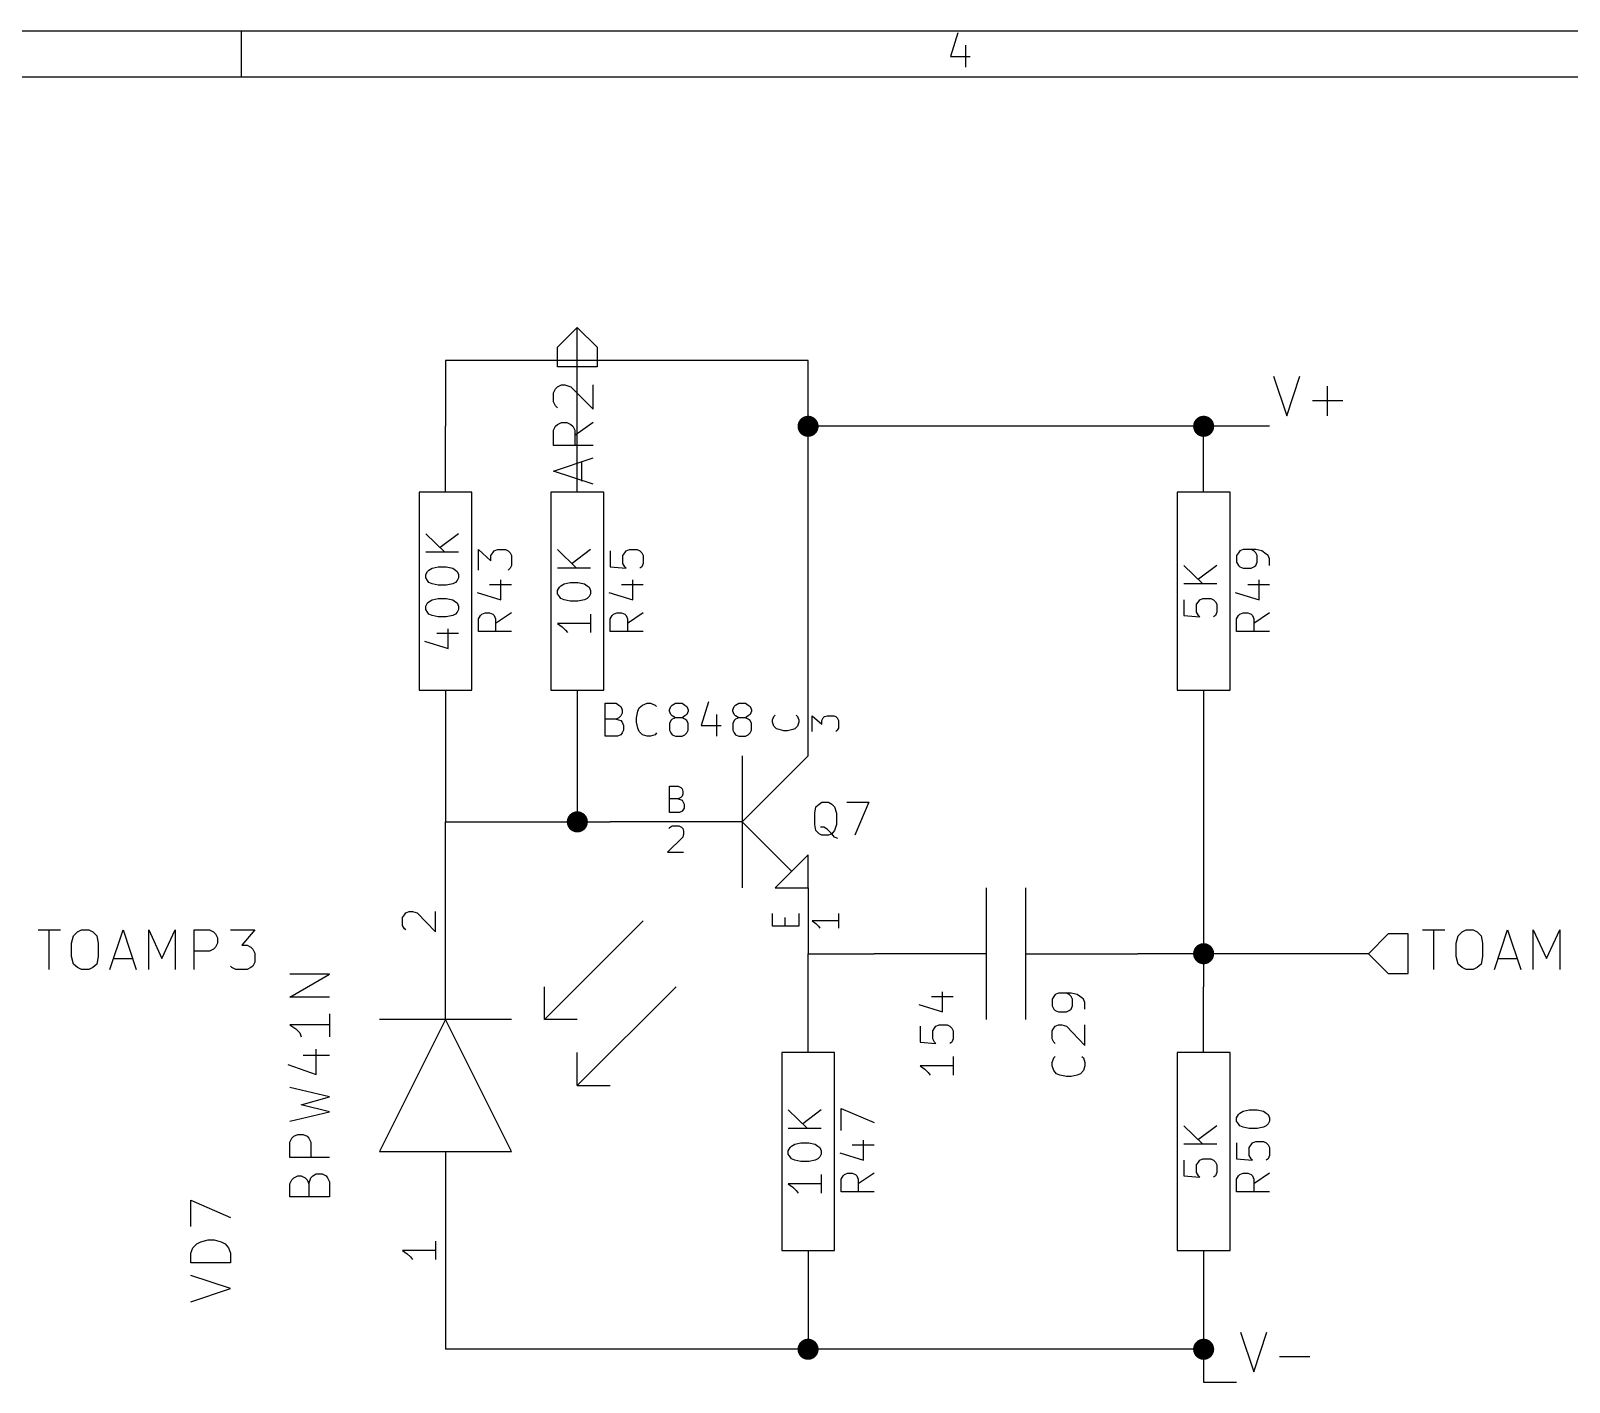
# Model space of a CAD drawing. Extents: x 4000 to 113000, y 4000 to 78670.
# Drawn here: x 66210 to 89545, y 58170 to 78670 of the extents above; entities that cross this region are included whole.
import ezdxf

# ---------------------------------------------------------------- set-up
doc = ezdxf.new("R2010")
doc.units = 0
doc.layers.add('BLACK', color=1, linetype='CONTINUOUS')

msp = doc.modelspace()

# ---------------------------------------------------------------- linework, layer by layer
at = {"layer": 'BLACK'}
for p, q in [((4000, 78670), (113000, 78670)), ((69400, 78670), (69400, 77970)), ((80270, 78640), (80160, 78280)), ((80390, 78450), (80390, 78120)), ((80160, 78280), (80460, 78280)), ((4700, 77970), (112300, 77970)), ((74200, 73870), (74500, 74170)), ((74500, 72670), (74500, 74170)), ((74500, 74170), (74800, 73870)), ((74200, 73570), (74200, 73870)), ((74800, 73870), (74800, 73570)), ((78000, 73670), (72500, 73670)), ((72500, 73670), (72500, 72670)), ((74800, 73570), (74200, 73570)), ((78000, 68670), (78000, 73670)), ((74200, 73270), (74260, 73300)), ((74260, 73300), (74310, 73300)), ((74310, 73300), (74400, 73270)), ((74740, 72930), (74740, 73300)), ((85060, 73430), (85260, 72830)), ((85260, 72830), (85460, 73430)), ((85880, 72830), (85880, 73280)), ((74140, 73180), (74170, 73240)), ((74140, 73040), (74140, 73180)), ((74170, 72980), (74140, 73040)), ((74170, 73240), (74200, 73270)), ((74400, 73270), (74740, 72930)), ((85650, 73060), (86110, 73060)), ((74200, 72950), (74170, 72980)), ((72500, 71670), (72500, 72670)), ((74140, 72610), (74170, 72670)), ((74140, 72380), (74140, 72610)), ((74170, 72670), (74200, 72700)), ((74200, 72700), (74260, 72730)), ((74260, 72730), (74340, 72730)), ((74340, 72730), (74400, 72700)), ((74400, 72700), (74430, 72670)), ((74430, 72670), (74460, 72610)), ((74740, 72730), (74460, 72530)), ((74460, 72610), (74460, 72380)), ((74500, 71670), (74500, 72670)), ((85000, 72670), (78000, 72670)), ((84000, 71670), (84000, 72670)), ((74740, 72380), (74140, 72380)), ((74140, 71990), (74740, 72190)), ((74570, 71840), (74570, 72130)), ((74740, 71790), (74140, 71990)), ((72100, 71670), (72100, 68670)), ((72900, 71670), (72100, 71670)), ((72900, 68670), (72900, 71670)), ((74100, 71670), (74100, 68670)), ((74900, 71670), (74100, 71670)), ((74900, 68670), (74900, 71670)), ((83600, 71670), (83600, 68670)), ((84400, 71670), (83600, 71670)), ((84400, 68670), (84400, 71670)), ((72200, 71040), (72490, 70760)), ((72700, 71040), (72420, 70830)), ((72700, 70760), (72200, 70760)), ((73000, 70490), (73000, 70800)), ((73000, 70800), (73190, 70630)), ((73190, 70710), (73220, 70750)), ((73190, 70630), (73190, 70710)), ((73220, 70750), (73240, 70780)), ((73240, 70780), (73290, 70800)), ((73290, 70800), (73410, 70800)), ((73410, 70800), (73450, 70780)), ((73450, 70780), (73480, 70750)), ((73480, 70750), (73500, 70710)), ((73500, 70710), (73500, 70560)), ((74200, 70800), (74490, 70520)), ((74700, 70800), (74420, 70590)), ((75000, 70780), (75000, 70540)), ((75190, 70710), (75220, 70750)), ((75190, 70590), (75190, 70710)), ((75220, 70750), (75240, 70780)), ((75240, 70780), (75290, 70800)), ((75290, 70800), (75410, 70800)), ((75410, 70800), (75450, 70780)), ((75450, 70780), (75480, 70750)), ((75480, 70750), (75500, 70710)), ((75500, 70710), (75500, 70590)), ((84530, 70750), (84500, 70710)), ((84500, 70710), (84500, 70610)), ((84550, 70780), (84530, 70750)), ((84600, 70800), (84550, 70780)), ((84790, 70800), (84600, 70800)), ((84760, 70780), (84720, 70800)), ((84790, 70750), (84760, 70780)), ((84880, 70780), (84790, 70800)), ((84810, 70710), (84790, 70750)), ((84810, 70610), (84810, 70710)), ((84950, 70730), (84880, 70780)), ((84980, 70710), (84950, 70730)), ((85000, 70660), (84980, 70710)), ((72230, 70470), (72250, 70490)), ((72250, 70490), (72300, 70520)), ((72300, 70520), (72390, 70540)), ((72390, 70540), (72510, 70540)), ((72510, 70540), (72610, 70520)), ((72610, 70520), (72650, 70490)), ((72650, 70490), (72680, 70470)), ((73480, 70520), (73450, 70490)), ((73500, 70560), (73480, 70520)), ((74700, 70520), (74200, 70520)), ((75000, 70540), (75240, 70520)), ((75220, 70540), (75190, 70590)), ((75240, 70520), (75220, 70540)), ((75480, 70540), (75450, 70520)), ((75500, 70590), (75480, 70540)), ((83700, 70560), (83990, 70280)), ((84200, 70560), (83920, 70350)), ((84500, 70610), (84530, 70560)), ((84530, 70560), (84550, 70540)), ((84550, 70540), (84600, 70520)), ((84600, 70520), (84720, 70520)), ((84720, 70520), (84760, 70540)), ((84760, 70540), (84790, 70560)), ((84790, 70560), (84810, 70610)), ((85000, 70560), (85000, 70660)), ((72200, 70420), (72230, 70470)), ((72200, 70370), (72200, 70420)), ((72230, 70330), (72200, 70370)), ((72250, 70300), (72230, 70330)), ((72300, 70280), (72250, 70300)), ((72390, 70260), (72300, 70280)), ((72510, 70260), (72390, 70260)), ((72610, 70280), (72510, 70260)), ((72650, 70300), (72610, 70280)), ((72680, 70330), (72650, 70300)), ((72680, 70470), (72700, 70420)), ((72700, 70370), (72680, 70330)), ((72700, 70420), (72700, 70370)), ((73170, 70270), (73500, 70270)), ((73340, 70040), (73340, 70340)), ((74230, 70230), (74250, 70250)), ((74250, 70250), (74300, 70280)), ((74300, 70280), (74390, 70300)), ((74390, 70300), (74510, 70300)), ((74510, 70300), (74610, 70280)), ((74610, 70280), (74650, 70250)), ((74650, 70250), (74680, 70230)), ((75170, 70270), (75500, 70270)), ((75340, 70040), (75340, 70340)), ((84200, 70280), (83700, 70280)), ((84670, 70270), (85000, 70270)), ((84840, 70040), (84840, 70340)), ((72230, 69990), (72250, 70010)), ((72250, 70010), (72300, 70040)), ((72300, 70040), (72390, 70060)), ((72390, 70060), (72510, 70060)), ((72510, 70060), (72610, 70040)), ((72610, 70040), (72650, 70010)), ((72650, 70010), (72680, 69990)), ((72980, 70150), (73340, 70040)), ((74200, 70180), (74230, 70230)), ((74200, 70130), (74200, 70180)), ((74230, 70090), (74200, 70130)), ((74250, 70060), (74230, 70090)), ((74300, 70040), (74250, 70060)), ((74390, 70020), (74300, 70040)), ((74510, 70020), (74390, 70020)), ((74610, 70040), (74510, 70020)), ((74650, 70060), (74610, 70040)), ((74680, 70090), (74650, 70060)), ((74680, 70230), (74700, 70180)), ((74700, 70130), (74680, 70090)), ((74700, 70180), (74700, 70130)), ((74980, 70150), (75340, 70040)), ((83700, 70040), (83700, 69800)), ((83890, 69970), (83920, 70010)), ((83920, 70010), (83940, 70040)), ((83940, 70040), (83990, 70060)), ((83990, 70060), (84110, 70060)), ((84110, 70060), (84150, 70040)), ((84150, 70040), (84180, 70010)), ((84180, 70010), (84200, 69970)), ((84480, 70150), (84840, 70040)), ((72200, 69940), (72230, 69990)), ((72200, 69890), (72200, 69940)), ((72230, 69850), (72200, 69890)), ((72250, 69820), (72230, 69850)), ((72300, 69800), (72250, 69820)), ((72390, 69780), (72300, 69800)), ((72510, 69780), (72390, 69780)), ((72610, 69800), (72510, 69780)), ((72650, 69820), (72610, 69800)), ((72680, 69850), (72650, 69820)), ((72680, 69990), (72700, 69940)), ((72700, 69890), (72680, 69850)), ((72700, 69940), (72700, 69890)), ((73000, 69750), (73030, 69800)), ((73030, 69800), (73050, 69820)), ((73050, 69820), (73100, 69840)), ((73100, 69840), (73170, 69840)), ((73170, 69840), (73220, 69820)), ((73220, 69820), (73240, 69800)), ((73240, 69800), (73260, 69750)), ((73500, 69840), (73260, 69680)), ((74700, 69820), (74700, 69540)), ((75000, 69750), (75030, 69800)), ((75030, 69800), (75050, 69820)), ((75050, 69820), (75100, 69840)), ((75100, 69840), (75170, 69840)), ((75170, 69840), (75220, 69820)), ((75220, 69820), (75240, 69800)), ((75240, 69800), (75260, 69750)), ((75500, 69840), (75260, 69680)), ((83700, 69800), (83940, 69780)), ((83890, 69850), (83890, 69970)), ((83920, 69800), (83890, 69850)), ((83940, 69780), (83920, 69800)), ((84180, 69800), (84150, 69780)), ((84200, 69850), (84180, 69800)), ((84200, 69970), (84200, 69850)), ((84500, 69750), (84530, 69800)), ((84530, 69800), (84550, 69820)), ((84550, 69820), (84600, 69840)), ((84600, 69840), (84670, 69840)), ((84670, 69840), (84720, 69820)), ((84720, 69820), (84740, 69800)), ((84740, 69800), (84760, 69750)), ((85000, 69840), (84760, 69680)), ((72540, 69300), (72540, 69600)), ((73000, 69560), (73000, 69750)), ((73500, 69560), (73000, 69560)), ((73260, 69750), (73260, 69560)), ((74700, 69680), (74200, 69680)), ((74200, 69680), (74270, 69630)), ((74270, 69630), (74320, 69580)), ((74320, 69580), (74350, 69540)), ((75000, 69560), (75000, 69750)), ((75500, 69560), (75000, 69560)), ((75260, 69750), (75260, 69560)), ((84500, 69560), (84500, 69750)), ((85000, 69560), (84500, 69560)), ((84760, 69750), (84760, 69560)), ((72180, 69410), (72540, 69300)), ((72370, 69530), (72700, 69530)), ((72100, 68670), (72900, 68670)), ((72500, 68670), (72500, 67670)), ((74100, 68670), (74900, 68670)), ((74500, 68670), (74500, 67670)), ((78000, 67670), (78000, 68670)), ((83600, 68670), (84400, 68670)), ((84000, 68670), (84000, 67670)), ((74920, 67970), (74920, 68470)), ((74920, 68470), (75090, 68470)), ((75090, 68470), (75130, 68440)), ((75130, 68440), (75160, 68420)), ((75160, 68420), (75180, 68370)), ((75420, 68350), (75440, 68400)), ((75440, 68400), (75490, 68440)), ((75490, 68440), (75560, 68470)), ((75560, 68470), (75610, 68470)), ((75610, 68470), (75680, 68440)), ((75680, 68440), (75700, 68420)), ((75900, 68370), (75920, 68420)), ((75920, 68420), (75940, 68440)), ((75940, 68440), (75990, 68470)), ((75990, 68470), (76090, 68470)), ((76090, 68470), (76130, 68440)), ((76130, 68440), (76160, 68420)), ((76160, 68420), (76180, 68370)), ((76490, 68490), (76380, 68130)), ((76860, 68370), (76880, 68420)), ((76880, 68420), (76900, 68440)), ((76900, 68440), (76950, 68470)), ((76950, 68470), (77050, 68470)), ((77050, 68470), (77090, 68440)), ((77090, 68440), (77120, 68420)), ((77120, 68420), (77140, 68370)), ((75090, 68230), (74920, 68230)), ((75130, 68250), (75090, 68230)), ((75090, 68230), (75160, 68210)), ((75160, 68280), (75130, 68250)), ((75180, 68320), (75160, 68280)), ((75160, 68210), (75180, 68180)), ((75180, 68370), (75180, 68320)), ((75180, 68180), (75200, 68130)), ((75400, 68250), (75420, 68350)), ((75400, 68180), (75400, 68250)), ((75420, 68090), (75400, 68180)), ((75900, 68350), (75900, 68370)), ((75920, 68300), (75900, 68350)), ((75920, 68210), (75900, 68160)), ((75900, 68160), (75900, 68060)), ((75940, 68280), (75920, 68300)), ((75940, 68230), (75920, 68210)), ((75990, 68250), (75940, 68280)), ((75990, 68250), (75940, 68230)), ((76090, 68250), (75990, 68250)), ((76130, 68280), (76090, 68250)), ((76130, 68230), (76090, 68250)), ((76160, 68300), (76130, 68280)), ((76160, 68210), (76130, 68230)), ((76180, 68350), (76160, 68300)), ((76180, 68160), (76160, 68210)), ((76180, 68370), (76180, 68350)), ((76180, 68060), (76180, 68160)), ((76610, 68300), (76610, 67970)), ((76860, 68350), (76860, 68370)), ((76880, 68300), (76860, 68350)), ((76880, 68210), (76860, 68160)), ((76860, 68160), (76860, 68060)), ((76900, 68280), (76880, 68300)), ((76900, 68230), (76880, 68210)), ((76950, 68250), (76900, 68280)), ((76950, 68250), (76900, 68230)), ((77050, 68250), (76950, 68250)), ((77090, 68280), (77050, 68250)), ((77090, 68230), (77050, 68250)), ((77120, 68300), (77090, 68280)), ((77120, 68210), (77090, 68230)), ((77140, 68350), (77120, 68300)), ((77140, 68160), (77120, 68210)), ((77140, 68370), (77140, 68350)), ((77140, 68060), (77140, 68160)), ((77460, 68220), (77480, 68270)), ((77460, 68180), (77460, 68220)), ((77480, 68120), (77460, 68180)), ((77480, 68270), (77500, 68290)), ((77820, 68290), (77840, 68270)), ((77840, 68270), (77860, 68220)), ((77860, 68180), (77840, 68120)), ((77860, 68220), (77860, 68180)), ((78060, 68040), (78060, 68280)), ((78060, 68280), (78210, 68150)), ((78210, 68210), (78230, 68250)), ((78210, 68150), (78210, 68210)), ((78230, 68250), (78250, 68270)), ((78250, 68270), (78290, 68280)), ((78290, 68280), (78390, 68280)), ((78390, 68280), (78420, 68270)), ((78420, 68270), (78440, 68250)), ((78440, 68250), (78460, 68210)), ((78460, 68210), (78460, 68090)), ((75110, 67970), (74920, 67970)), ((75160, 67990), (75110, 67970)), ((75180, 68020), (75160, 67990)), ((75200, 68060), (75180, 68020)), ((75200, 68130), (75200, 68060)), ((75440, 68040), (75420, 68090)), ((75490, 67990), (75440, 68040)), ((75560, 67970), (75490, 67990)), ((75610, 67970), (75560, 67970)), ((75680, 67990), (75610, 67970)), ((75700, 68020), (75680, 67990)), ((75900, 68060), (75920, 68020)), ((75920, 68020), (75940, 67990)), ((75940, 67990), (75990, 67970)), ((75990, 67970), (76090, 67970)), ((76090, 67970), (76130, 67990)), ((76130, 67990), (76160, 68020)), ((76160, 68020), (76180, 68060)), ((76380, 68130), (76680, 68130)), ((76860, 68060), (76880, 68020)), ((76880, 68020), (76900, 67990)), ((76900, 67990), (76950, 67970)), ((76950, 67970), (77050, 67970)), ((77050, 67970), (77090, 67990)), ((77090, 67990), (77120, 68020)), ((77120, 68020), (77140, 68060)), ((77520, 68080), (77480, 68120)), ((77560, 68070), (77520, 68080)), ((77630, 68050), (77560, 68070)), ((77690, 68050), (77630, 68050)), ((77770, 68070), (77690, 68050)), ((77800, 68080), (77770, 68070)), ((77840, 68120), (77800, 68080)), ((78440, 68060), (78420, 68040)), ((78460, 68090), (78440, 68060)), ((72500, 67670), (72500, 66670)), ((74500, 67670), (74500, 66670)), ((77000, 66670), (78000, 67670)), ((77000, 67670), (77000, 65670)), ((84000, 67670), (84000, 64170)), ((75900, 66810), (75900, 67210)), ((75900, 67210), (76030, 67210)), ((76030, 67210), (76070, 67190)), ((76030, 67020), (75900, 67020)), ((76070, 67040), (76030, 67020)), ((76030, 67020), (76090, 67000)), ((76070, 67190), (76090, 67170)), ((76090, 67060), (76070, 67040)), ((76090, 67170), (76100, 67130)), ((76100, 67090), (76090, 67060)), ((76090, 67000), (76100, 66980)), ((76100, 67130), (76100, 67090)), ((76100, 66980), (76120, 66940)), ((76050, 66810), (75900, 66810)), ((76090, 66830), (76050, 66810)), ((76100, 66850), (76090, 66830)), ((76120, 66880), (76100, 66850)), ((76120, 66940), (76120, 66880)), ((78100, 66800), (78120, 66900)), ((78100, 66630), (78100, 66800)), ((78120, 66900), (78170, 66940)), ((78170, 66940), (78210, 66970)), ((78210, 66970), (78310, 66970)), ((78310, 66970), (78360, 66940)), ((78360, 66940), (78400, 66900)), ((78400, 66900), (78430, 66800)), ((78430, 66800), (78430, 66630)), ((78590, 66970), (78920, 66970)), ((78920, 66970), (78710, 66470)), ((72500, 66670), (75000, 66670)), ((72500, 63670), (72500, 66670)), ((77000, 66670), (75000, 66670)), ((75890, 66570), (75910, 66590)), ((75910, 66590), (75940, 66610)), ((75940, 66610), (76040, 66610)), ((76040, 66610), (76080, 66590)), ((76080, 66590), (76100, 66570)), ((76100, 66570), (76110, 66530)), ((76110, 66530), (76110, 66490)), ((77000, 66670), (77750, 65920)), ((78120, 66540), (78100, 66630)), ((78170, 66490), (78120, 66540)), ((78240, 66590), (78190, 66590)), ((78290, 66560), (78240, 66590)), ((78360, 66490), (78290, 66560)), ((78400, 66540), (78360, 66490)), ((78430, 66630), (78400, 66540)), ((76100, 66440), (75870, 66210)), ((76110, 66490), (76100, 66440)), ((78210, 66470), (78170, 66490)), ((78310, 66470), (78210, 66470)), ((78360, 66490), (78310, 66470)), ((78400, 66440), (78360, 66490)), ((78450, 66420), (78400, 66440)), ((75870, 66210), (76110, 66210)), ((78000, 66170), (77500, 65670)), ((78000, 65670), (78000, 66170)), ((77500, 65670), (78000, 65670)), ((78000, 65670), (78000, 64670)), ((80700, 65670), (80700, 63670)), ((81300, 65670), (81300, 63670)), ((71850, 65220), (71880, 65260)), ((71850, 65100), (71850, 65220)), ((71880, 65260), (71900, 65290)), ((71900, 65290), (71950, 65310)), ((71950, 65310), (72000, 65310)), ((72000, 65310), (72070, 65290)), ((72070, 65290), (72350, 65000)), ((72350, 65000), (72350, 65310)), ((75500, 65170), (74000, 63670)), ((77460, 65090), (77460, 65280)), ((77650, 65090), (77650, 65220)), ((77860, 65280), (77860, 65090)), ((78460, 65170), (78060, 65170)), ((78060, 65170), (78120, 65130)), ((78120, 65130), (78160, 65090)), ((78460, 65280), (78460, 65060)), ((66320, 65030), (66660, 65030)), ((66490, 64430), (66490, 65030)), ((66830, 64830), (66860, 64940)), ((66860, 64940), (66920, 65000)), ((66920, 65000), (66980, 65030)), ((66980, 65030), (67090, 65030)), ((67090, 65030), (67150, 65000)), ((67150, 65000), (67210, 64940)), ((67210, 64940), (67230, 64830)), ((67410, 64430), (67610, 65030)), ((67610, 65030), (67810, 64430)), ((68000, 64430), (68000, 65030)), ((68000, 65030), (68200, 64600)), ((68200, 64600), (68400, 65030)), ((68400, 65030), (68400, 64430)), ((68690, 64430), (68690, 65030)), ((68690, 65030), (68920, 65030)), ((68920, 65030), (68980, 65000)), ((68980, 65000), (69010, 64970)), ((69010, 64970), (69040, 64910)), ((69040, 64910), (69040, 64830)), ((69240, 65030), (69610, 65030)), ((69610, 65030), (69410, 64800)), ((71880, 65050), (71850, 65100)), ((71900, 65030), (71880, 65050)), ((77860, 65090), (77460, 65090)), ((78160, 65090), (78180, 65060)), ((86800, 64970), (86500, 64670)), ((87100, 64970), (86800, 64970)), ((87100, 64370), (87100, 64970)), ((87320, 65030), (87660, 65030)), ((87490, 64430), (87490, 65030)), ((87830, 64830), (87860, 64940)), ((87860, 64940), (87920, 65000)), ((87920, 65000), (87980, 65030)), ((87980, 65030), (88090, 65030)), ((88090, 65030), (88150, 65000)), ((88150, 65000), (88210, 64940)), ((88210, 64940), (88230, 64830)), ((88410, 64430), (88610, 65030)), ((88610, 65030), (88810, 64430)), ((89000, 64430), (89000, 65030)), ((89000, 65030), (89200, 64600)), ((89200, 64600), (89400, 65030)), ((89400, 65030), (89400, 64430)), ((66830, 64630), (66830, 64830)), ((67230, 64830), (67230, 64630)), ((68920, 64710), (68690, 64710)), ((68980, 64740), (68920, 64710)), ((69010, 64770), (68980, 64740)), ((69040, 64830), (69010, 64770)), ((69410, 64800), (69490, 64800)), ((69490, 64800), (69550, 64770)), ((69550, 64770), (69580, 64740)), ((69580, 64740), (69610, 64680)), ((69610, 64680), (69610, 64540)), ((78000, 64170), (78000, 64670)), ((78000, 64670), (79000, 64670)), ((80700, 64670), (79000, 64670)), ((81300, 64670), (83000, 64670)), ((86500, 64670), (83000, 64670)), ((86500, 64670), (86800, 64370)), ((87830, 64630), (87830, 64830)), ((88230, 64830), (88230, 64630)), ((66860, 64510), (66830, 64630)), ((66920, 64460), (66860, 64510)), ((66980, 64430), (66920, 64460)), ((67090, 64430), (66980, 64430)), ((67150, 64460), (67090, 64430)), ((67210, 64510), (67150, 64460)), ((67230, 64630), (67210, 64510)), ((67460, 64600), (67750, 64600)), ((69260, 64460), (69240, 64480)), ((69320, 64430), (69260, 64460)), ((69490, 64430), (69320, 64430)), ((69550, 64460), (69490, 64430)), ((69580, 64480), (69550, 64460)), ((69610, 64540), (69580, 64480)), ((87860, 64510), (87830, 64630)), ((87920, 64460), (87860, 64510)), ((87980, 64430), (87920, 64460)), ((88090, 64430), (87980, 64430)), ((88150, 64460), (88090, 64430)), ((88210, 64510), (88150, 64460)), ((88230, 64630), (88210, 64510)), ((88460, 64600), (88750, 64600)), ((70140, 64010), (70740, 64360)), ((70740, 64360), (70140, 64360)), ((86800, 64370), (87100, 64370)), ((70740, 64010), (70140, 64010)), ((74000, 63670), (74000, 64170)), ((76000, 64170), (74500, 62670)), ((78000, 63170), (78000, 64170)), ((79870, 64020), (80200, 64020)), ((80040, 63790), (80040, 64090)), ((81730, 64020), (81700, 63980)), ((81700, 63980), (81700, 63880)), ((81750, 64050), (81730, 64020)), ((81800, 64070), (81750, 64050)), ((81990, 64070), (81800, 64070)), ((81960, 64050), (81920, 64070)), ((81990, 64020), (81960, 64050)), ((82080, 64050), (81990, 64070)), ((82010, 63980), (81990, 64020)), ((82010, 63880), (82010, 63980)), ((82150, 64000), (82080, 64050)), ((82180, 63980), (82150, 64000)), ((82200, 63930), (82180, 63980)), ((84000, 63170), (84000, 64170)), ((70740, 63760), (70740, 63410)), ((79680, 63900), (80040, 63790)), ((81700, 63880), (81730, 63830)), ((81730, 63830), (81750, 63810)), ((81750, 63810), (81800, 63790)), ((81800, 63790), (81920, 63790)), ((81920, 63790), (81960, 63810)), ((81960, 63810), (81990, 63830)), ((81990, 63830), (82010, 63880)), ((82200, 63830), (82200, 63930)), ((70740, 63590), (70140, 63590)), ((70140, 63590), (70230, 63530)), ((70230, 63530), (70290, 63470)), ((73500, 63670), (71500, 63670)), ((72500, 63670), (71500, 61670)), ((73500, 61670), (72500, 63670)), ((74500, 63670), (74000, 63670)), ((79700, 63570), (79700, 63330)), ((79890, 63500), (79920, 63540)), ((79890, 63380), (79890, 63500)), ((79920, 63540), (79940, 63570)), ((79940, 63570), (79990, 63590)), ((79990, 63590), (80110, 63590)), ((80110, 63590), (80150, 63570)), ((80150, 63570), (80180, 63540)), ((80180, 63540), (80200, 63500)), ((80200, 63500), (80200, 63380)), ((81700, 63500), (81730, 63540)), ((81700, 63380), (81700, 63500)), ((81730, 63540), (81750, 63570)), ((81750, 63570), (81800, 63590)), ((81800, 63590), (81850, 63590)), ((81850, 63590), (81920, 63570)), ((81920, 63570), (82200, 63280)), ((82200, 63280), (82200, 63590)), ((70290, 63470), (70310, 63410)), ((79700, 63330), (79940, 63310)), ((79920, 63330), (79890, 63380)), ((79940, 63310), (79920, 63330)), ((80180, 63330), (80150, 63310)), ((80200, 63380), (80180, 63330)), ((81730, 63330), (81700, 63380)), ((81750, 63310), (81730, 63330)), ((70340, 63130), (70740, 63130)), ((70540, 62840), (70540, 63220)), ((74500, 62670), (74500, 63170)), ((77600, 63170), (77600, 60170)), ((78400, 63170), (77600, 63170)), ((78400, 60170), (78400, 63170)), ((80200, 63110), (80200, 62830)), ((81700, 63020), (81730, 63090)), ((81700, 62970), (81700, 63020)), ((81730, 63090), (81750, 63110)), ((82150, 63110), (82180, 63090)), ((82180, 63090), (82200, 63020)), ((82200, 63020), (82200, 62970)), ((83600, 63170), (83600, 60170)), ((84400, 63170), (83600, 63170)), ((84400, 60170), (84400, 63170)), ((70110, 62990), (70540, 62840)), ((80200, 62970), (79700, 62970)), ((79700, 62970), (79770, 62920)), ((79770, 62920), (79820, 62870)), ((79820, 62870), (79850, 62830)), ((81730, 62900), (81700, 62970)), ((81770, 62850), (81730, 62900)), ((81820, 62830), (81770, 62850)), ((81920, 62810), (81820, 62830)), ((81990, 62810), (81920, 62810)), ((82080, 62830), (81990, 62810)), ((82130, 62850), (82080, 62830)), ((82180, 62900), (82130, 62850)), ((82200, 62970), (82180, 62900)), ((70740, 62500), (70140, 62640)), ((74500, 62670), (75000, 62670)), ((70310, 62380), (70740, 62500)), ((70740, 62270), (70310, 62380)), ((78500, 61990), (78500, 62320)), ((78500, 62320), (79000, 62110)), ((70140, 62130), (70740, 62270)), ((77700, 62300), (77990, 62020)), ((78200, 62300), (77920, 62090)), ((84500, 62180), (84530, 62230)), ((84500, 62130), (84500, 62180)), ((84530, 62090), (84500, 62130)), ((84530, 62230), (84550, 62250)), ((84550, 62060), (84530, 62090)), ((84550, 62250), (84600, 62280)), ((84600, 62280), (84690, 62300)), ((84690, 62300), (84810, 62300)), ((84810, 62300), (84910, 62280)), ((84910, 62280), (84950, 62250)), ((84950, 62250), (84980, 62230)), ((84980, 62090), (84950, 62060)), ((84980, 62230), (85000, 62180)), ((85000, 62130), (84980, 62090)), ((85000, 62180), (85000, 62130)), ((70140, 61810), (70170, 61870)), ((70170, 61870), (70200, 61900)), ((70200, 61900), (70260, 61930)), ((70260, 61930), (70340, 61930)), ((70340, 61930), (70400, 61900)), ((70400, 61900), (70430, 61870)), ((70430, 61870), (70460, 61810)), ((78200, 62020), (77700, 62020)), ((78840, 61540), (78840, 61840)), ((83700, 62060), (83990, 61780)), ((84200, 62060), (83920, 61850)), ((84600, 62040), (84550, 62060)), ((84690, 62020), (84600, 62040)), ((84810, 62020), (84690, 62020)), ((84910, 62040), (84810, 62020)), ((84950, 62060), (84910, 62040)), ((70140, 61580), (70140, 61810)), ((70460, 61810), (70460, 61580)), ((71500, 61670), (73000, 61670)), ((72500, 61670), (72500, 58670)), ((73000, 61670), (73500, 61670)), ((77700, 61680), (77730, 61730)), ((77700, 61630), (77700, 61680)), ((77730, 61590), (77700, 61630)), ((77730, 61730), (77750, 61750)), ((77750, 61750), (77800, 61780)), ((77800, 61780), (77890, 61800)), ((77890, 61800), (78010, 61800)), ((78010, 61800), (78110, 61780)), ((78110, 61780), (78150, 61750)), ((78150, 61750), (78180, 61730)), ((78180, 61730), (78200, 61680)), ((78200, 61630), (78180, 61590)), ((78200, 61680), (78200, 61630)), ((78480, 61650), (78840, 61540)), ((78670, 61770), (79000, 61770)), ((84200, 61780), (83700, 61780)), ((84500, 61800), (84500, 61560)), ((84690, 61730), (84720, 61770)), ((84690, 61610), (84690, 61730)), ((84720, 61560), (84690, 61610)), ((84720, 61770), (84740, 61800)), ((84740, 61800), (84790, 61820)), ((84790, 61820), (84910, 61820)), ((84910, 61820), (84950, 61800)), ((84950, 61800), (84980, 61770)), ((84980, 61770), (85000, 61730)), ((85000, 61610), (84980, 61560)), ((85000, 61730), (85000, 61610)), ((70740, 61580), (70140, 61580)), ((77750, 61560), (77730, 61590)), ((77800, 61540), (77750, 61560)), ((77890, 61520), (77800, 61540)), ((78010, 61520), (77890, 61520)), ((78110, 61540), (78010, 61520)), ((78150, 61560), (78110, 61540)), ((78180, 61590), (78150, 61560)), ((83700, 61540), (83700, 61300)), ((83890, 61470), (83920, 61510)), ((83890, 61350), (83890, 61470)), ((83920, 61510), (83940, 61540)), ((83940, 61540), (83990, 61560)), ((83990, 61560), (84110, 61560)), ((84110, 61560), (84150, 61540)), ((84150, 61540), (84180, 61510)), ((84180, 61510), (84200, 61470)), ((84200, 61470), (84200, 61350)), ((84500, 61560), (84740, 61540)), ((84740, 61540), (84720, 61560)), ((84980, 61560), (84950, 61540)), ((70140, 61180), (70170, 61240)), ((70140, 60980), (70140, 61180)), ((70170, 61240), (70200, 61270)), ((70200, 61270), (70260, 61300)), ((70260, 61300), (70310, 61300)), ((70310, 61300), (70370, 61270)), ((70370, 61270), (70400, 61240)), ((70400, 61240), (70430, 61180)), ((70430, 61180), (70460, 61270)), ((70430, 61180), (70430, 60980)), ((70460, 61270), (70490, 61300)), ((70490, 61300), (70540, 61330)), ((70540, 61330), (70630, 61330)), ((70630, 61330), (70690, 61300)), ((70690, 61300), (70710, 61270)), ((70710, 61270), (70740, 61210)), ((70740, 61210), (70740, 60980)), ((78200, 61180), (77700, 61180)), ((77700, 61180), (77770, 61130)), ((78200, 61320), (78200, 61040)), ((78500, 61250), (78530, 61300)), ((78500, 61060), (78500, 61250)), ((78530, 61300), (78550, 61320)), ((78550, 61320), (78600, 61340)), ((78600, 61340), (78670, 61340)), ((78670, 61340), (78720, 61320)), ((78720, 61320), (78740, 61300)), ((78740, 61300), (78760, 61250)), ((79000, 61340), (78760, 61180)), ((78760, 61250), (78760, 61060)), ((83700, 61300), (83940, 61280)), ((83920, 61300), (83890, 61350)), ((83940, 61280), (83920, 61300)), ((84180, 61300), (84150, 61280)), ((84200, 61350), (84180, 61300)), ((84500, 61250), (84530, 61300)), ((84500, 61060), (84500, 61250)), ((84530, 61300), (84550, 61320)), ((84550, 61320), (84600, 61340)), ((84600, 61340), (84670, 61340)), ((84670, 61340), (84720, 61320)), ((84720, 61320), (84740, 61300)), ((84740, 61300), (84760, 61250)), ((85000, 61340), (84760, 61180)), ((84760, 61250), (84760, 61060)), ((68640, 60530), (68640, 60930)), ((68640, 60930), (69240, 60670)), ((70740, 60980), (70140, 60980)), ((77770, 61130), (77820, 61080)), ((77820, 61080), (77850, 61040)), ((79000, 61060), (78500, 61060)), ((85000, 61060), (84500, 61060)), ((68640, 60130), (68670, 60210)), ((68670, 60210), (68730, 60270)), ((68730, 60270), (68790, 60300)), ((68790, 60300), (68900, 60330)), ((68900, 60330), (68990, 60330)), ((68990, 60330), (69100, 60300)), ((69100, 60300), (69160, 60270)), ((69160, 60270), (69210, 60210)), ((69210, 60210), (69240, 60130)), ((72350, 60310), (72350, 60030)), ((68640, 59980), (68640, 60130)), ((69240, 59980), (68640, 59980)), ((69240, 60130), (69240, 59980)), ((72350, 60170), (71850, 60170)), ((71850, 60170), (71920, 60120)), ((71920, 60120), (71970, 60070)), ((71970, 60070), (72000, 60030)), ((77600, 60170), (78400, 60170)), ((78000, 60170), (78000, 59170)), ((83600, 60170), (84400, 60170)), ((84000, 60170), (84000, 59170)), ((69240, 59590), (68640, 59790)), ((68640, 59390), (69240, 59590)), ((78000, 59170), (78000, 58670)), ((84000, 59170), (84000, 58170)), ((84560, 58930), (84760, 58330)), ((84760, 58330), (84960, 58930)), ((84000, 58670), (72500, 58670)), ((85150, 58560), (85610, 58560)), ((84000, 58170), (84500, 58170))]:
    msp.add_line(p, q, dxfattribs=at)
at = {"layer": 'BLACK', "const_width": 160}
for points in [[(77920, 72670, 1), (78080, 72670, 1)], [(83920, 72670, 1), (84080, 72670, 1)], [(74420, 66670, 1), (74580, 66670, 1)], [(83920, 64670, 1), (84080, 64670, 1)], [(77920, 58670, 1), (78080, 58670, 1)], [(83920, 58670, 1), (84080, 58670, 1)]]:
    msp.add_lwpolyline(points, format="xyb", close=True, dxfattribs=at)

doc.saveas('drawing.dxf')
